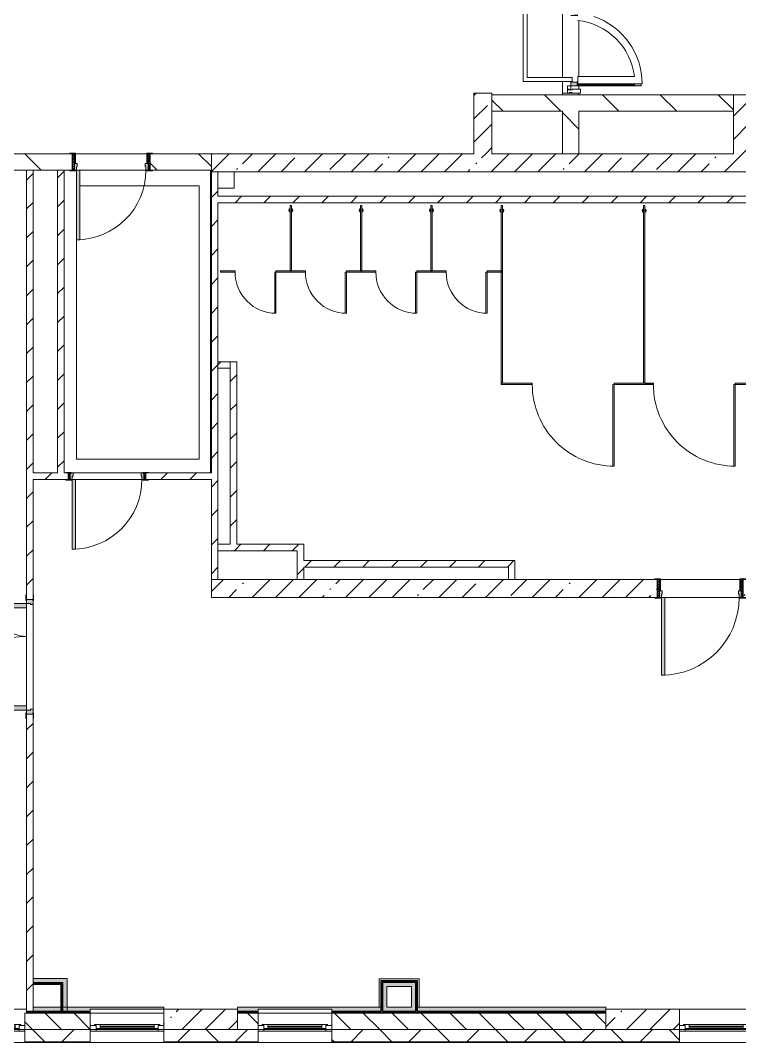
# Model space of a CAD drawing. Header units: millimetres. Extents: x 35146 to 234858, y -8553 to 29000.
# Drawn here: x 197551 to 206339, y -258 to 12229 of the extents above; entities that cross this region are included whole.
import ezdxf

# ---------------------------------------------------------------- set-up
doc = ezdxf.new("R2010")
doc.units = ezdxf.units.MM
for name, color, linetype, lineweight in [('A-DETL-2', 7, 'Continuous', 5), ('A-DOOR', 7, 'Continuous', 5), ('A-GENM-2', 7, 'Continuous', 5), ('A-GLAZ-2', 7, 'Continuous', 5), ('A-GLAZ-CWMG-2', 7, 'Continuous', 5), ('A-WALL', 7, 'Continuous', 9), ('A-WALL-4', 7, 'Continuous', 5), ('I-WALL-3', 7, 'Continuous', 5), ('S-COLS-1', 7, 'Continuous', 5)]:
    doc.layers.add(name, color=color, linetype=linetype, lineweight=lineweight)
for name, color, linetype, lineweight, true_color in [('A-DETL-GENF-4', 7, 'Continuous', 5, 0xe2e2e2), ('A-DETL-GENF-5', 7, 'Continuous', 5, 0xaaaaaa), ('A-DOOR-1', 7, 'Continuous', 5, 0xaaaaaa), ('A-DOOR-2', 7, 'Continuous', 5, 0xe2e2e2), ('A-DOOR-FRAM-1', 7, 'Continuous', 5, 0xe2e2e2), ('A-DOOR-FRAM-2', 7, 'Continuous', 5, 0xaaaaaa), ('A-FLOR-1', 7, 'Continuous', 5, 0xaaaaaa), ('A-GENM-3', 7, 'Continuous', 5, 0xe2ddcd), ('I-WALL-1', 7, 'Continuous', 5, 0xe7e7e7), ('I-WALL-2', 7, 'Continuous', 9, 0xe7e7e7)]:
    doc.layers.add(name, color=color, linetype=linetype, lineweight=lineweight, true_color=true_color)
pattern_1 = [(45, (105674.2, 0), (-176.7767, 176.7767), [])]
pattern_2 = [(45, (105674.2, 0), (-285.1231, 285.1231), []), (45, (105959.3, 0), (-285.1231, 285.1231), [504.031, -100.806, 16.764, -84.042])]
pattern_3 = [(135, (105674.2, 0), (-353.5534, -353.5534), [])]
pattern_4 = [(45, (105674.2, 0), (-530.33, 530.33), []), (135, (105674.2, 0), (-530.33, -530.33), [])]

# ---------------------------------------------------------------- blocks, each defined once
blk = doc.blocks.new('120_Окно_СКБ_1Ст - 120_Окно_СКБ_1Ст 900х2500_h_ с форточкой-V100-2_5_2_птичка')
at = {"layer": 'A-GLAZ-2'}
for p, q in [((-450, -127), (-450, -57)), ((-450, -57), (-380, -57)), ((450, -57), (-450, -57)), ((-380, -57), (-380, -127)), ((380, -87), (-380, -87)), ((-380, -87), (-380, -127)), ((-330, -137), (-330, -87)), ((-330, -107), (330, -107)), ((330, -117), (-330, -117)), ((330, -137), (330, -87)), ((380, -127), (380, -57)), ((380, -57), (450, -57)), ((380, -127), (380, -87)), ((450, -57), (450, -127)), ((-380, -127), (-450, -127)), ((-450, -127), (-400, -127)), ((-380, -127), (-400, -127)), ((-400, -127), (-400, -137)), ((-400, -137), (400, -137)), ((400, -137), (-400, -137)), ((450, -127), (380, -127)), ((400, -127), (380, -127)), ((400, -127), (450, -127)), ((400, -137), (400, -127))]:
    blk.add_line(p, q, dxfattribs=at)
blk = doc.blocks.new('120_Окно_СКБ_1Ст - 120_Окно_СКБ_1Ст 900х2500_h_ с форточкой-22876038-2_5_2_птичка')
at = {"layer": 'A-GLAZ-2'}
for p, q in [((-450, -127), (-450, -57)), ((-450, -57), (-380, -57)), ((450, -57), (-450, -57)), ((-380, -57), (-380, -127)), ((380, -87), (-380, -87)), ((-380, -87), (-380, -127)), ((-330, -137), (-330, -87)), ((-330, -107), (330, -107)), ((330, -117), (-330, -117)), ((330, -137), (330, -87)), ((380, -127), (380, -57)), ((380, -57), (450, -57)), ((380, -127), (380, -87)), ((450, -57), (450, -127)), ((-380, -127), (-450, -127)), ((-450, -127), (-400, -127)), ((-380, -127), (-400, -127)), ((-400, -127), (-400, -137)), ((-400, -137), (400, -137)), ((400, -137), (-400, -137)), ((450, -127), (380, -127)), ((400, -127), (380, -127)), ((400, -127), (450, -127)), ((400, -137), (400, -127))]:
    blk.add_line(p, q, dxfattribs=at)
blk = doc.blocks.new('BSC_Колонна _Прямоугольная - 250х900-23282983-2_5_2_птичка')
at = {"layer": 'S-COLS-1'}
h = blk.add_hatch(dxfattribs=at)
h.set_pattern_fill('FP_136', color=256, style=0, pattern_type=2)
h.set_pattern_definition([(45, (-99480, -25), (-285.1231, 285.1231), []), (45, (-99194.88, -25), (-285.1231, 285.1231), [504.031, -100.806, 16.764, -84.042])])
h.paths.add_polyline_path([(450, -125), (450, 125), (-450, 125), (-450, -125)])
for p, q in [((450, 125), (-450, 125)), ((-450, 125), (-450, -125)), ((450, -125), (450, 125)), ((-450, -125), (450, -125))]:
    blk.add_line(p, q, dxfattribs=at)
blk = doc.blocks.new('110_Дверь_СКБ_1Ст_Внутренняя1 - Д-7а_л__950x2100h_Туалет-V101-2_5_2_птичка')
at = {"layer": 'A-DOOR-1'}
h = blk.add_hatch(dxfattribs=at)
h.set_pattern_fill('FP_137', color=256, style=0, pattern_type=2)
h.set_pattern_definition([(135, (1776.41, 174.685), (-14.14214, -14.14214), []), (225, (1776.41, 174.685), (14.14214, -14.14214), [])])
h.paths.add_polyline_path([(537.5, 110), (512.5, 110), (512.5, -110), (537.5, -110)])
at = {"layer": 'A-DOOR-2'}
h = blk.add_hatch(color=256, dxfattribs=at)
h.paths.add_polyline_path([(487.5, 110), (487.5, 70), (477.5, 70), (477.5, 30), (512.5, 30), (512.5, 110)])
h.paths.add_polyline_path([(-462.5, 110), (-487.5, 110), (-487.5, 30), (-452.5, 30), (-452.5, 70), (-462.5, 70)])
at = {"layer": 'A-DOOR-FRAM-1'}
for points in [[(447.5, 1060), (447.5, 110), (487.5, 110), (487.5, 1060)], [(-542.5, 118), (-542.5, 110), (-472.5, 110), (-472.5, 118)], [(-472.5, 30), (-487.5, 30), (-487.5, -110), (-472.5, -110)], [(567.5, 118), (497.5, 118), (497.5, 110), (567.5, 110)], [(512.5, 30), (497.5, 30), (497.5, -110), (512.5, -110)], [(-542.5, -110), (-542.5, -118), (-472.5, -118), (-472.5, -110)], [(567.5, -110), (497.5, -110), (497.5, -118), (567.5, -118)]]:
    blk.add_hatch(color=256, dxfattribs=at).paths.add_polyline_path(points)
at = {"layer": 'A-DOOR-FRAM-2'}
h = blk.add_hatch(dxfattribs=at)
h.set_pattern_fill('FP_138', color=256, style=0, pattern_type=2)
h.set_pattern_definition([(45, (-346.384, 174.685), (-14.1421, 14.1421), []), (135, (-346.384, 174.685), (-14.1421, -14.1421), [])])
h.paths.add_polyline_path([(-487.5, 110), (-512.5, 110), (-512.5, -110), (-487.5, -110)])
at = {"layer": 'A-DOOR-1'}
for p, q in [((487.5, 1060), (447.5, 1060)), ((447.5, 1060), (447.5, 110)), ((487.5, 110), (487.5, 1060)), ((447.5, 110), (487.5, 110))]:
    blk.add_line(p, q, dxfattribs=at)
blk.add_arc((487.5, 110), 950, 90, 180, dxfattribs=at)
at = {"layer": 'A-DOOR-FRAM-2'}
for p, q in [((-472.5, 118), (-542.5, 118)), ((-542.5, 118), (-542.5, 110)), ((-542.5, 110), (-472.5, 110)), ((-487.5, 110), (-512.5, 110)), ((-512.5, 110), (-512.5, -110)), ((-462.5, 110), (-487.5, 110)), ((-487.5, 110), (-487.5, 30)), ((-487.5, -110), (-487.5, 110)), ((-472.5, 110), (-487.5, 110)), ((-487.5, 110), (-487.5, 109)), ((-487.5, 109), (-472.5, 109)), ((-487.5, 30), (-452.5, 30)), ((-472.5, 30), (-487.5, 30)), ((-487.5, 30), (-487.5, -110)), ((-472.5, 110), (-472.5, 118)), ((-472.5, 109), (-472.5, 110)), ((-472.5, -110), (-472.5, 30)), ((-462.5, 70), (-462.5, 110)), ((-452.5, 70), (-462.5, 70)), ((-452.5, 30), (-452.5, 70)), ((487.5, 70), (477.5, 70)), ((477.5, 70), (477.5, 30)), ((477.5, 30), (512.5, 30)), ((487.5, 110), (487.5, 70)), ((512.5, 110), (487.5, 110)), ((567.5, 118), (497.5, 118)), ((497.5, 118), (497.5, 110)), ((512.5, 110), (497.5, 110)), ((497.5, 110), (497.5, 109)), ((497.5, 110), (567.5, 110)), ((497.5, 109), (512.5, 109)), ((512.5, 30), (497.5, 30)), ((497.5, 30), (497.5, -110)), ((512.5, 30), (512.5, 110)), ((537.5, 110), (512.5, 110)), ((512.5, 110), (512.5, -110)), ((512.5, 109), (512.5, 110)), ((512.5, -110), (512.5, 30)), ((537.5, -110), (537.5, 110)), ((567.5, 110), (567.5, 118)), ((-472.5, -110), (-542.5, -110)), ((-542.5, -110), (-542.5, -118)), ((-542.5, -118), (-472.5, -118)), ((-512.5, -110), (-487.5, -110)), ((-487.5, -110), (-472.5, -110)), ((-472.5, -118), (-472.5, -110)), ((497.5, -110), (512.5, -110)), ((567.5, -110), (497.5, -110)), ((497.5, -110), (497.5, -118)), ((497.5, -118), (567.5, -118)), ((512.5, -110), (537.5, -110)), ((567.5, -118), (567.5, -110))]:
    blk.add_line(p, q, dxfattribs=at)
blk = doc.blocks.new('110_Дверь_СКБ_2Ст - Д-5_п_ Из игровой в коридор-32215844-2_5_2_птичка')
at = {"layer": 'A-DOOR-2'}
for points in [[(-638, 40), (-588, 40), (-588, 940), (-638, 940)], [(612, 440), (612, 40), (662, 40), (662, 440)]]:
    blk.add_hatch(color=256, dxfattribs=at).paths.add_polyline_path(points)
h = blk.add_hatch(color=256, dxfattribs=at)
h.paths.add_polyline_path([(-688, 40), (-688, -40), (-628, -40), (-628, -10), (-638, -10), (-638, 40)])
h.paths.add_polyline_path([(652, -40), (712, -40), (712, 40), (662, 40), (662, -10), (652, -10)])
at = {"layer": 'A-DOOR-FRAM-1'}
for points in [[(-742, 40), (-672, 40), (-672, 48), (-742, 48)], [(698, 40), (768, 40), (768, 48), (698, 48)], [(-742, -48), (-672, -48), (-672, -40), (-742, -40)], [(698, -48), (768, -48), (768, -40), (698, -40)]]:
    blk.add_hatch(color=256, dxfattribs=at).paths.add_polyline_path(points)
at = {"layer": 'A-DOOR-1'}
for p, q in [((-638, 940), (-638, 40)), ((-588, 940), (-638, 940)), ((-588, 40), (-588, 940)), ((662, 440), (612, 440)), ((612, 440), (612, 40)), ((662, 40), (662, 440)), ((-638, 40), (-588, 40)), ((612, 40), (662, 40))]:
    blk.add_line(p, q, dxfattribs=at)
for centre, radius, start, end in [((-638, 40), 900, 0, 90), ((662, 40), 400, 90, 180)]:
    blk.add_arc(centre, radius, start, end, dxfattribs=at)
at = {"layer": 'A-DOOR-FRAM-2'}
for p, q in [((-672, 48), (-742, 48)), ((-742, 48), (-742, 40)), ((-742, 40), (-672, 40)), ((-638, 40), (-688, 40)), ((-688, 40), (-688, -40)), ((-672, 40), (-672, 48)), ((-638, -10), (-638, 40)), ((662, 40), (662, -10)), ((712, 40), (662, 40)), ((768, 48), (698, 48)), ((698, 48), (698, 40)), ((698, 40), (768, 40)), ((712, -40), (712, 40)), ((768, 40), (768, 48)), ((-672, -40), (-742, -40)), ((-742, -40), (-742, -48)), ((-742, -48), (-672, -48)), ((-688, -40), (-628, -40)), ((-672, -39), (-688, -39)), ((-688, -39), (-688, -40)), ((-688, -40), (-672, -40)), ((-672, -40), (-672, -39)), ((-672, -48), (-672, -40)), ((-628, -10), (-638, -10)), ((-628, -40), (-628, -10)), ((662, -10), (652, -10)), ((652, -10), (652, -40)), ((652, -40), (712, -40)), ((712, -39), (698, -39)), ((698, -39), (698, -40)), ((698, -40), (712, -40)), ((768, -40), (698, -40)), ((698, -40), (698, -48)), ((698, -48), (768, -48)), ((712, -40), (712, -39)), ((768, -48), (768, -40))]:
    blk.add_line(p, q, dxfattribs=at)
blk = doc.blocks.new('BSC_Колонна _Прямоугольная - 250х900-V102-2_5_2_птичка')
at = {"layer": 'S-COLS-1'}
h = blk.add_hatch(dxfattribs=at)
h.set_pattern_fill('FP_139', color=256, style=0, pattern_type=2)
h.set_pattern_definition([(45, (-94080, -25), (-285.1231, 285.1231), []), (45, (-93794.88, -25), (-285.1231, 285.1231), [504.031, -100.806, 16.764, -84.042])])
h.paths.add_polyline_path([(450, -125), (450, 125), (-450, 125), (-450, -125), (311, -125)])
for p, q in [((450, 125), (-450, 125)), ((-450, 125), (-450, -125)), ((450, -125), (450, 125)), ((-450, -125), (450, -125))]:
    blk.add_line(p, q, dxfattribs=at)
blk = doc.blocks.new('110_Дверь_СКБ_1Ст_Внутренняя1 - Д-8 950x2100h_охрана-V104-2_5_2_птичка')
at = {"layer": 'A-DOOR-1'}
h = blk.add_hatch(dxfattribs=at)
h.set_pattern_fill('FP_101', color=256, style=0, pattern_type=2)
h.set_pattern_definition([(135, (1826.41, 164.685), (-14.14214, -14.14214), []), (225, (1826.41, 164.685), (14.14214, -14.14214), [])])
h.paths.add_polyline_path([(487, 100), (462, 100), (462, -100), (487, -100)])
at = {"layer": 'A-DOOR-2'}
h = blk.add_hatch(color=256, dxfattribs=at)
h.paths.add_polyline_path([(437, 100), (437, 60), (427, 60), (427, 20), (462, 20), (461, 100)])
h.paths.add_polyline_path([(-438, 100), (-438, 20), (-403, 20), (-403, 60), (-413, 60), (-413, 100)])
at = {"layer": 'A-DOOR-FRAM-1'}
for points in [[(397, 950), (397, 100), (437, 100), (437, 950)], [(-423, 108), (-493, 108), (-493, 100), (-423, 100)], [(-423, 20), (-438, 20), (-438, -100), (-423, -100)], [(461, 108), (447, 108), (447, 100), (517, 100), (517, 108)], [(461, 20), (447, 20), (447, -100), (462, -100), (462, 20)], [(-423, -100), (-493, -100), (-493, -108), (-423, -108)], [(517, -100), (447, -100), (447, -108), (517, -108)]]:
    blk.add_hatch(color=256, dxfattribs=at).paths.add_polyline_path(points)
at = {"layer": 'A-DOOR-FRAM-2'}
h = blk.add_hatch(dxfattribs=at)
h.set_pattern_fill('FP_102', color=256, style=0, pattern_type=2)
h.set_pattern_definition([(45, (-296.384, 164.685), (-14.1421, 14.1421), []), (135, (-296.384, 164.685), (-14.1421, -14.1421), [])])
h.paths.add_polyline_path([(-438, 100), (-463, 100), (-463, -100), (-438, -100)])
at = {"layer": 'A-DOOR-1'}
for p, q in [((437, 950), (397, 950)), ((397, 950), (397, 100)), ((437, 100), (437, 950)), ((397, 100), (437, 100))]:
    blk.add_line(p, q, dxfattribs=at)
blk.add_arc((437, 100), 850, 90, 180, dxfattribs=at)
at = {"layer": 'A-DOOR-FRAM-2'}
for p, q in [((-423, 108), (-493, 108)), ((-493, 108), (-493, 100)), ((-493, 100), (-423, 100)), ((-438, 100), (-463, 100)), ((-463, 100), (-463, -100)), ((-413, 100), (-438, 100)), ((-438, 100), (-438, 20)), ((-438, -100), (-438, 100)), ((-423, 100), (-438, 100)), ((-438, 100), (-438, 99)), ((-438, 99), (-423, 99)), ((-438, 20), (-403, 20)), ((-423, 20), (-438, 20)), ((-438, 20), (-438, -100)), ((-423, 100), (-423, 108)), ((-423, 99), (-423, 100)), ((-423, -100), (-423, 20)), ((-413, 60), (-413, 100)), ((-403, 60), (-413, 60)), ((-403, 20), (-403, 60)), ((437, 60), (427, 60)), ((427, 60), (427, 20)), ((427, 20), (462, 20)), ((437, 100), (437, 60)), ((462, 100), (437, 100)), ((517, 108), (447, 108)), ((447, 108), (447, 100)), ((462, 100), (447, 100)), ((447, 100), (447, 99)), ((447, 100), (517, 100)), ((447, 99), (462, 99)), ((462, 20), (447, 20)), ((447, 20), (447, -100)), ((462, 20), (462, 100)), ((487, 100), (462, 100)), ((462, 100), (462, -100)), ((462, 99), (462, 100)), ((462, -100), (462, 20)), ((487, -100), (487, 100)), ((517, 100), (517, 108)), ((-423, -100), (-493, -100)), ((-493, -100), (-493, -108)), ((-493, -108), (-423, -108)), ((-463, -100), (-438, -100)), ((-438, -100), (-423, -100)), ((-423, -108), (-423, -100)), ((447, -100), (462, -100)), ((517, -100), (447, -100)), ((447, -100), (447, -108)), ((447, -108), (517, -108)), ((462, -100), (487, -100)), ((517, -108), (517, -100))]:
    blk.add_line(p, q, dxfattribs=at)
blk = doc.blocks.new('110_Дверь_СКБ_1Ст_Внутренняя1 - Д-8 950x2100h_охрана-V105-2_5_2_птичка')
at = {"layer": 'A-DOOR-1'}
h = blk.add_hatch(dxfattribs=at)
h.set_pattern_fill('FP_141', color=256, style=0, pattern_type=2)
h.set_pattern_definition([(135, (1826.41, 104.685), (-14.14214, -14.14214), []), (225, (1826.41, 104.685), (14.14214, -14.14214), [])])
h.paths.add_polyline_path([(487, 40), (462, 40), (462, -40), (487, -40)])
at = {"layer": 'A-DOOR-2'}
h = blk.add_hatch(color=256, dxfattribs=at)
h.paths.add_polyline_path([(437, 40), (437, 0), (427, 0), (427, -40), (462, -40), (462, 40)])
h.paths.add_polyline_path([(-413, 40), (-438, 40), (-438, -40), (-403, -40), (-403, 0), (-413, 0)])
at = {"layer": 'A-DOOR-FRAM-1'}
for points in [[(437, 890), (397, 890), (397, 40), (437, 40), (437, 67)], [(-493, 48), (-493, 40), (-423, 40), (-423, 48)], [(517, 48), (447, 48), (447, 40), (517, 40)], [(-423, -40), (-493, -40), (-493, -48), (-423, -48)], [(447, -40), (447, -48), (517, -48), (517, -40)]]:
    blk.add_hatch(color=256, dxfattribs=at).paths.add_polyline_path(points)
at = {"layer": 'A-DOOR-FRAM-2'}
h = blk.add_hatch(dxfattribs=at)
h.set_pattern_fill('FP_142', color=256, style=0, pattern_type=2)
h.set_pattern_definition([(45, (-296.384, 104.685), (-14.1421, 14.1421), []), (135, (-296.384, 104.685), (-14.1421, -14.1421), [])])
h.paths.add_polyline_path([(-438, 40), (-463, 40), (-463, -40), (-438, -40)])
at = {"layer": 'A-DOOR-1'}
for p, q in [((437, 890), (397, 890)), ((397, 890), (397, 40)), ((437, 40), (437, 890)), ((397, 40), (437, 40))]:
    blk.add_line(p, q, dxfattribs=at)
blk.add_arc((437, 40), 850, 90, 180, dxfattribs=at)
at = {"layer": 'A-DOOR-FRAM-2'}
for p, q in [((-423, 48), (-493, 48)), ((-493, 48), (-493, 40)), ((-493, 40), (-423, 40)), ((-438, 40), (-463, 40)), ((-463, 40), (-463, -40)), ((-413, 40), (-438, 40)), ((-438, 40), (-438, -40)), ((-438, -40), (-438, 40)), ((-423, 40), (-438, 40)), ((-438, 40), (-438, 39)), ((-438, 39), (-423, 39)), ((-423, 40), (-423, 48)), ((-423, 39), (-423, 40)), ((-413, 0), (-413, 40)), ((-403, 0), (-413, 0)), ((-403, -40), (-403, 0)), ((437, 0), (427, 0)), ((427, 0), (427, -40)), ((437, 40), (437, 0)), ((462, 40), (437, 40)), ((517, 48), (447, 48)), ((447, 48), (447, 40)), ((462, 40), (447, 40)), ((447, 40), (447, 39)), ((447, 40), (517, 40)), ((447, 39), (462, 39)), ((462, -40), (462, 40)), ((487, 40), (462, 40)), ((462, 40), (462, -40)), ((462, 39), (462, 40)), ((487, -40), (487, 40)), ((517, 40), (517, 48)), ((-423, -40), (-493, -40)), ((-493, -40), (-493, -48)), ((-493, -48), (-423, -48)), ((-463, -40), (-438, -40)), ((-423, -39), (-438, -39)), ((-438, -39), (-438, -40)), ((-438, -40), (-403, -40)), ((-438, -40), (-423, -40)), ((-423, -40), (-423, -39)), ((-423, -48), (-423, -40)), ((427, -40), (462, -40)), ((462, -39), (447, -39)), ((447, -39), (447, -40)), ((447, -40), (462, -40)), ((517, -40), (447, -40)), ((447, -40), (447, -48)), ((447, -48), (517, -48)), ((462, -40), (462, -39)), ((462, -40), (487, -40)), ((517, -48), (517, -40))]:
    blk.add_line(p, q, dxfattribs=at)
blk = doc.blocks.new('131_Сантехническая перегородка 7 - СП-1-V184-2_5_2_птичка')
at = {"layer": 'A-GENM-3'}
blk.add_hatch(color=256, dxfattribs=at).paths.add_polyline_path([(2166, 8), (-4, 8), (-4, -8), (2166, -8)])
at = {"layer": 'A-GENM-2'}
for p, q in [((2166, 8), (-4, 8)), ((-4, 8), (-4, -8)), ((2166, -8), (2166, 8)), ((-4, -8), (2166, -8))]:
    blk.add_line(p, q, dxfattribs=at)
at = {"layer": 'A-GENM-2', "flags": 128}
for points in [[(71, 8), (71, 9), (71, 9), (70, 9), (70, 10), (70, 10), (69, 11), (69, 11), (68, 12), (68, 12), (67, 12), (67, 13), (66, 13), (66, 13), (65, 14), (65, 14), (64, 14), (64, 14), (63, 14), (62, 15), (62, 15), (61, 15), (61, 15), (60, 15), (59, 15), (59, 15), (58, 15), (58, 15), (57, 15), (56, 15), (56, 15), (55, 15), (55, 15), (54, 14), (54, 14), (53, 14), (52, 14), (52, 13), (51, 13), (51, 13), (50, 13), (50, 12), (49, 12), (49, 11), (48, 11), (48, 11), (48, 10), (47, 10), (47, 9), (46, 9), (46, 8), (46, 8)], [(46, -8), (46, -9), (47, -9), (47, -9), (47, -10), (48, -10), (48, -11), (49, -11), (49, -12), (50, -12), (50, -12), (51, -13), (51, -13), (52, -13), (52, -14), (53, -14), (53, -14), (54, -14), (54, -14), (55, -15), (56, -15), (56, -15), (57, -15), (57, -15), (58, -15), (59, -15), (59, -15), (60, -15), (60, -15), (61, -15), (62, -15), (62, -15), (63, -15), (63, -14), (64, -14), (64, -14), (65, -14), (66, -13), (66, -13), (67, -13), (67, -13), (68, -12), (68, -12), (69, -11), (69, -11), (69, -11), (70, -10), (70, -10), (71, -9), (71, -9), (71, -8), (71, -8)]]:
    blk.add_lwpolyline(points, dxfattribs=at)
at = {"layer": 'A-GENM-2'}
for radius, start, end in [(24.6, 19.9113, 160.0887), (17.6, 45, 135), (17.6, 45, 135), (15.1, 45, 135), (24.6, 199.9113, 340.0887), (17.6, 225, 315), (17.6, 225, 315), (15.1, 225, 315)]:
    blk.add_arc((59, 0), radius, start, end, dxfattribs=at)
blk = doc.blocks.new('131_Сантехническая перегородка 6 - СП-1-V185-2_5_2_птичка')
at = {"layer": 'A-GENM-3'}
blk.add_hatch(color=256, dxfattribs=at).paths.add_polyline_path([(800, 8), (0, 8), (0, -8), (800, -8)])
at = {"layer": 'A-GENM-2'}
for p, q in [((800, 8), (0, 8)), ((0, 8), (0, -8)), ((800, -8), (800, 8)), ((0, -8), (800, -8))]:
    blk.add_line(p, q, dxfattribs=at)
at = {"layer": 'A-GENM-2', "flags": 128}
for points in [[(71, 8), (71, 9), (71, 9), (70, 9), (70, 10), (70, 10), (69, 11), (69, 11), (68, 12), (68, 12), (67, 12), (67, 13), (66, 13), (66, 13), (65, 14), (65, 14), (64, 14), (64, 14), (63, 14), (62, 15), (62, 15), (61, 15), (61, 15), (60, 15), (59, 15), (59, 15), (58, 15), (58, 15), (57, 15), (56, 15), (56, 15), (55, 15), (55, 15), (54, 14), (54, 14), (53, 14), (52, 14), (52, 13), (51, 13), (51, 13), (50, 13), (50, 12), (49, 12), (49, 11), (48, 11), (48, 11), (48, 10), (47, 10), (47, 9), (46, 9), (46, 8), (46, 8)], [(46, -8), (46, -9), (47, -9), (47, -9), (47, -10), (48, -10), (48, -11), (49, -11), (49, -12), (50, -12), (50, -12), (51, -13), (51, -13), (52, -13), (52, -14), (53, -14), (53, -14), (54, -14), (54, -14), (55, -15), (56, -15), (56, -15), (57, -15), (57, -15), (58, -15), (59, -15), (59, -15), (60, -15), (60, -15), (61, -15), (62, -15), (62, -15), (63, -15), (63, -14), (64, -14), (64, -14), (65, -14), (66, -13), (66, -13), (67, -13), (67, -13), (68, -12), (68, -12), (69, -11), (69, -11), (69, -11), (70, -10), (70, -10), (71, -9), (71, -9), (71, -8), (71, -8)]]:
    blk.add_lwpolyline(points, dxfattribs=at)
at = {"layer": 'A-GENM-2'}
for radius, start, end in [(24.6, 19.9113, 160.0887), (17.6, 45, 135), (17.6, 45, 135), (15.1, 45, 135), (24.6, 199.9113, 340.0887), (17.6, 225, 315), (17.6, 225, 315), (15.1, 225, 315)]:
    blk.add_arc((59, 0), radius, start, end, dxfattribs=at)
blk = doc.blocks.new('131_Сантехническая перегородка_Дверь МГН - СД-1-V186-2_5_2_птичка')
at = {"layer": 'A-GENM-3'}
for points in [[(-370, 8), (-370, -8), (10, -8), (10, 8)], [(1010, 8), (1010, -8), (1390, -8), (1390, 8)]]:
    blk.add_hatch(color=256, dxfattribs=at).paths.add_polyline_path(points)
at = {"layer": 'A-DOOR'}
for p, q in [((10, 1008), (26, 1008)), ((10, 8), (10, 1008)), ((26, 8), (26, 1008)), ((10, 8), (26, 8))]:
    blk.add_line(p, q, dxfattribs=at)
blk.add_arc((10, 8), 1000, 360, 90, dxfattribs=at)
at = {"layer": 'A-GENM-2'}
for p, q in [((10, 8), (-370, 8)), ((-370, 8), (-370, -8)), ((10, -8), (10, 8)), ((1390, 8), (1010, 8)), ((1010, 8), (1010, -8)), ((1390, -8), (1390, 8)), ((-370, -8), (10, -8)), ((1010, -8), (1390, -8))]:
    blk.add_line(p, q, dxfattribs=at)
blk = doc.blocks.new('131_Сантехническая перегородка_Дверь 5 - СД-1-V187-2_5_2_птичка')
at = {"layer": 'A-GENM-3'}
for points in [[(70, 8), (70, -8), (250, -8), (250, 8)], [(750, 8), (750, -8), (930, -8), (930, 8)]]:
    blk.add_hatch(color=256, dxfattribs=at).paths.add_polyline_path(points)
at = {"layer": 'A-DOOR'}
for p, q in [((266, 508), (250, 508)), ((250, 8), (250, 508)), ((266, 8), (266, 508)), ((266, 8), (250, 8))]:
    blk.add_line(p, q, dxfattribs=at)
blk.add_arc((250, 8), 500, 360, 90, dxfattribs=at)
at = {"layer": 'A-GENM-2'}
for p, q in [((250, 8), (70, 8)), ((70, 8), (70, -8)), ((250, -8), (250, 8)), ((930, 8), (750, 8)), ((750, 8), (750, -8)), ((930, -8), (930, 8)), ((70, -8), (250, -8)), ((750, -8), (930, -8))]:
    blk.add_line(p, q, dxfattribs=at)
blk = doc.blocks.new('131_Сантехническая перегородка_Дверь МГН 2 - СД-1-V188-2_5_2_птичка')
at = {"layer": 'A-GENM-3'}
for points in [[(10, 8), (-430, 8), (-430, -8), (10, -8)], [(1010, 8), (1010, -8), (1110, -8), (1110, 8)]]:
    blk.add_hatch(color=256, dxfattribs=at).paths.add_polyline_path(points)
at = {"layer": 'A-DOOR'}
for p, q in [((10, 1008), (26, 1008)), ((10, 8), (10, 1008)), ((26, 8), (26, 1008)), ((10, 8), (26, 8))]:
    blk.add_line(p, q, dxfattribs=at)
blk.add_arc((10, 8), 1000, 360, 90, dxfattribs=at)
at = {"layer": 'A-GENM-2'}
for p, q in [((10, 8), (-430, 8)), ((-430, 8), (-430, -8)), ((10, -8), (10, 8)), ((1110, 8), (1010, 8)), ((1010, 8), (1010, -8)), ((1110, -8), (1110, 8)), ((-430, -8), (10, -8)), ((1010, -8), (1110, -8))]:
    blk.add_line(p, q, dxfattribs=at)
blk = doc.blocks.new('Дверь_Витражная_остекление_ - ВВ-7 остекление-32349468-2_5_2_птичка')
at = {"layer": 'A-DETL-GENF-4'}
for points in [[(-860, -107), (-860, -880), (-837, -880), (-837, -107), (-815, -107), (-815, -20), (-860, -20)], [(865, -104), (878, -104), (878, -880), (910, -880), (910, -140), (900, -140), (900, -40), (910, -40), (910, -20), (865, -20)]]:
    blk.add_hatch(color=256, dxfattribs=at).paths.add_polyline_path(points)
at = {"layer": 'A-DETL-GENF-5'}
for p, q in [((-815, -20), (-860, -20)), ((-860, -880), (-860, -20)), ((-815, -20), (-860, -20)), ((-860, -20), (-860, -880)), ((-860, -100), (-815, -100)), ((-850, -800), (-850, -100)), ((-815, -107), (-815, -20)), ((-815, -107), (-815, -20)), ((-806, -107), (-806, -100)), ((865, -104), (865, -20)), ((865, -20), (865, -104)), ((900, -100), (865, -100)), ((900, -800), (900, -140)), ((910, -880), (910, -140)), ((910, -880), (910, -140)), ((-860, -800), (-837, -800)), ((910, -800), (878, -800)), ((-860, -880), (-837, -880)), ((-860, -880), (-837, -880)), ((910, -880), (878, -880)), ((878, -880), (910, -880))]:
    blk.add_line(p, q, dxfattribs=at)
at = {"layer": 'A-DOOR-1'}
for p, q in [((-910, 20), (-860, 20)), ((-910, -20), (-910, 20)), ((-860, 20), (-860, -20)), ((860, 20), (910, 20)), ((860, -20), (860, 20)), ((910, 20), (910, -20)), ((-860, -20), (-910, -20)), ((-860, -880), (-860, -20)), ((910, -20), (860, -20)), ((860, -104), (860, -39))]:
    blk.add_line(p, q, dxfattribs=at)
for centre, start, end in [((-860, -20), 354.2215, 0), ((860, -20), 180, 185.7785), ((-860, -20), 270, 271.5473)]:
    blk.add_arc(centre, 860, start, end, dxfattribs=at)
blk = doc.blocks.new('Прямоугольный импост - Импост структурный с накладкой - 160мм Темный-32310142-2_5_2_птичка')
at = {"layer": 'A-GLAZ-CWMG-2'}
for p, q in [((-50, 0), (-50, 17)), ((-50, 17), (0, 17)), ((-40, 0), (-50, 0)), ((-40, -40), (-40, 0)), ((0, 0), (-10, 0)), ((-10, 0), (-10, -40)), ((0, 17), (0, 0)), ((-50, -140), (-50, -40)), ((-50, -40), (-40, -40)), ((-10, -40), (0, -40)), ((0, -40), (0, -140)), ((0, -140), (-50, -140))]:
    blk.add_line(p, q, dxfattribs=at)

msp = doc.modelspace()

# ---------------------------------------------------------------- hatches: boundary and pattern name
at = {"layer": 'A-WALL-4'}
h = msp.add_hatch(dxfattribs=at)
h.set_pattern_fill('FP_98', color=256, style=0, pattern_type=2)
h.set_pattern_definition([(135, (105674.2, 0), (-176.7767, -176.7767), [])])
h.paths.add_polyline_path([(227704.2, -100), (228504.2, -100), (228504.2, 100), (227704.2, 100)])
h.paths.add_polyline_path([(215833.4, -100), (215904.2, -100), (215904.2, 100), (214604.2, 100), (214604.2, -100), (215369.6, -100)])
h.paths.add_polyline_path([(224644.8, -100), (225004.2, -100), (225004.2, 100), (224504.2, 100), (224504.2, -100)])
h.paths.add_polyline_path([(219354.2, -100), (219354.2, 100), (219104.2, 100), (219104.2, -100)])
h.paths.add_polyline_path([(220254.2, -100), (221304.2, -100), (221304.2, 100), (220254.2, 100)])
h.paths.add_polyline_path([(200454.2, -100), (200454.2, 100), (200204.2, 100), (200204.2, -100)])
h.paths.add_polyline_path([(201456.8, -100), (204704.2, -100), (204703.1, 100), (201354.2, 100), (201354.2, -100)])
h.paths.add_polyline_path([(208304.2, -100), (208554.2, -100), (208554.2, 100), (208304.2, 100)])
h.paths.add_polyline_path([(210268.3, -100), (210504.2, -100), (210504.2, 100), (209454.2, 100), (209454.2, -100)])
h.paths.add_polyline_path([(206504.2, -100), (207404.2, -100), (207404.2, 100), (206504.2, 100)])
h.paths.add_polyline_path([(198210.5, -100), (198404.2, -100), (198404.2, 100), (197604.2, 100), (197604.2, -100), (197770, -100)])
h = msp.add_hatch(dxfattribs=at)
h.set_pattern_fill('FP_88', color=256, style=0, pattern_type=2)
h.set_pattern_definition([(45, (105674.2, 0), (-353.5534, 353.5534), []), (135, (105674.2, 0), (-353.5534, -353.5534), [])])
h.paths.add_polyline_path([(227891.1, -250), (228504.2, -250), (228504.2, -100), (227704.2, -100), (227704.2, -250)])
h.paths.add_polyline_path([(226036.1, -250), (226804.2, -250), (226804.2, -100), (225904.2, -100), (225904.2, -250)])
h.paths.add_polyline_path([(230673.7, -250), (230754.2, -250), (230754.2, -100), (229404.2, -100), (229404.2, -250), (229746.2, -250)])
h.paths.add_polyline_path([(218204.2, -250), (219354.2, -250), (219354.2, -100), (218204.2, -100)])
h.paths.add_polyline_path([(213050.8, -250), (213704.2, -250), (213704.2, -100), (212804.2, -100), (212804.2, -250)])
h.paths.add_polyline_path([(214604.2, -250), (215904.2, -250), (215904.2, -100), (214604.2, -100)])
h.paths.add_polyline_path([(220254.2, -250), (221304.2, -250), (221304.2, -100), (220254.2, -100)])
h.paths.add_polyline_path([(225004.2, -250), (225004.2, -100), (223604.2, -100), (223604.2, -250), (224644.8, -250)])
h.paths.add_polyline_path([(207485.7, -250), (208554.2, -250), (208554.2, -100), (206504.2, -100), (206504.2, -250), (207404.2, -250)])
h.paths.add_polyline_path([(209454.2, -250), (210504.2, -250), (210504.2, -100), (209454.2, -100)])
h.paths.add_polyline_path([(204704.2, -250), (205604.2, -250), (205604.2, -100), (201354.2, -100), (201354.2, -250), (204703.1, -250)])
h.paths.add_polyline_path([(199304.2, -250), (200454.2, -250), (200454.2, -100), (199304.2, -100)])
h.paths.add_polyline_path([(194884.2, -250), (196704.2, -250), (196704.2, -100), (194884.2, -100)])
h.paths.add_polyline_path([(197746.7, -250), (198404.2, -250), (198404.2, -100), (197604.2, -100), (197604.2, -250)])
at = {"layer": 'I-WALL-1'}
for points in [[(202029.2, 175), (202029.2, 475), (201979.2, 475), (201979.2, 175)], [(202329.2, 425), (202379.2, 425), (202379.2, 475), (202029.2, 475), (202029.2, 425)], [(202379.2, 175), (202379.2, 425), (202329.2, 425), (202329.2, 175)]]:
    msp.add_hatch(color=256, dxfattribs=at).paths.add_polyline_path(points)
at = {"layer": 'I-WALL-2'}
for points in [[(198070.2, 475), (198120.2, 475), (198120.2, 525), (197704.2, 525), (197704.2, 475)], [(198070.2, 125), (198120.2, 125), (198120.2, 475), (198070.2, 475), (198070.2, 230.5)], [(197704.2, 125), (198404.2, 125), (198404.2, 150), (199304.2, 150), (199304.2, 175), (197704.2, 175)]]:
    msp.add_hatch(color=256, dxfattribs=at).paths.add_polyline_path(points)
h = msp.add_hatch(color=256, dxfattribs=at)
h.paths.add_polyline_path([(204704.2, 125), (204703.1, 175), (202404.2, 175), (202404.2, 125), (204703.1, 125)])
h.paths.add_polyline_path([(200454.2, 125), (200454.2, 150), (201354.2, 150), (201354.2, 125), (201954.2, 125), (201954.2, 175), (200204.2, 175), (200204.2, 125)])
h.paths.add_polyline_path([(201979.2, 125), (202379.2, 125), (202379.2, 175), (201979.2, 175)])
at = {"layer": 'I-WALL-3'}
h = msp.add_hatch(dxfattribs=at)
h.set_pattern_fill('FP_96', color=256, style=0, pattern_type=2)
h.set_pattern_definition(pattern_2)
h.paths.add_polyline_path([(203313.2, 10600), (203313.2, 11340), (203093.2, 11340), (203093.2, 10600)])
h = msp.add_hatch(dxfattribs=at)
h.set_pattern_fill('FP_99', color=256, style=0, pattern_type=2)
h.set_pattern_definition(pattern_3)
h.paths.add_polyline_path([(206263.2, 11120), (206263.2, 11320), (203313.2, 11320), (203313.2, 11120), (204703.1, 11120)])
h = msp.add_hatch(dxfattribs=at)
h.set_pattern_fill('FP_96', color=256, style=0, pattern_type=2)
h.set_pattern_definition(pattern_2)
h.paths.add_polyline_path([(206483.2, 10600), (206483.2, 11320), (206263.2, 11320), (206263.2, 10600)])
h = msp.add_hatch(dxfattribs=at)
h.set_pattern_fill('FP_99', color=256, style=0, pattern_type=2)
h.set_pattern_definition(pattern_3)
h.paths.add_polyline_path([(204374.2, 10600), (204374.2, 11120), (204174.2, 11120), (204174.2, 10600)])
h = msp.add_hatch(dxfattribs=at)
h.set_pattern_fill('FP_99', color=256, style=0, pattern_type=2)
h.set_pattern_definition(pattern_3)
h.paths.add_polyline_path([(195284.2, 10400), (195659.2, 10400), (195659.2, 10600), (195284.2, 10600)])
h.paths.add_polyline_path([(199884.2, 10400), (199884.2, 10600), (199134.2, 10600), (199138, 10400), (199164.2, 10400)])
h.paths.add_polyline_path([(198154.2, 10400), (198184.2, 10400), (198184.2, 10600), (197059.2, 10600), (197059.2, 10400), (198084.2, 10400)])
h = msp.add_hatch(dxfattribs=at)
h.set_pattern_fill('FP_96', color=256, style=0, pattern_type=2)
h.set_pattern_definition(pattern_2)
h.paths.add_polyline_path([(207284.2, 10380), (207284.2, 10600), (199884.2, 10600), (199884.2, 10380), (206558.2, 10380)])
h = msp.add_hatch(dxfattribs=at)
h.set_pattern_fill('FP_100', color=256, style=0, pattern_type=2)
h.set_pattern_definition(pattern_1)
h.paths.add_polyline_path([(197624.2, 125), (197704.2, 125), (197704.2, 3755), (197624.2, 3755), (197624.2, 230.5)])
h.paths.add_polyline_path([(197704.2, 5155), (197704.2, 10400), (197624.2, 10400), (197624.2, 5155), (197674.2, 5155)])
h = msp.add_hatch(dxfattribs=at)
h.set_pattern_fill('FP_100', color=256, style=0, pattern_type=2)
h.set_pattern_definition(pattern_1)
h.paths.add_polyline_path([(198004.2, 6700), (198084.2, 6700), (198084.2, 10400), (198004.2, 10400), (198004.2, 7750.3)])
h = msp.add_hatch(dxfattribs=at)
h.set_pattern_fill('FP_100', color=256, style=0, pattern_type=2)
h.set_pattern_definition(pattern_1)
h.paths.add_polyline_path([(199964.2, 5400), (199964.2, 10380), (199884.2, 10380), (199884.2, 5400)])
h = msp.add_hatch(dxfattribs=at)
h.set_pattern_fill('FP_100', color=256, style=0, pattern_type=2)
h.set_pattern_definition(pattern_1)
h.paths.add_polyline_path([(206754.2, 10000), (206754.2, 10080), (199964.2, 10080), (199964.2, 10000), (206558.2, 10000)])
h = msp.add_hatch(dxfattribs=at)
h.set_pattern_fill('FP_100', color=256, style=0, pattern_type=2)
h.set_pattern_definition(pattern_1)
h.paths.add_polyline_path([(200114.2, 7980), (200114.2, 8060), (199964.2, 8060), (199964.2, 7980)])
h = msp.add_hatch(dxfattribs=at)
h.set_pattern_fill('FP_100', color=256, style=0, pattern_type=2)
h.set_pattern_definition(pattern_1)
h.paths.add_polyline_path([(200114.2, 7980), (200194.2, 7980), (200194.2, 8060), (199964.2, 8060), (199964.2, 7980)])
h = msp.add_hatch(dxfattribs=at)
h.set_pattern_fill('FP_100', color=256, style=0, pattern_type=2)
h.set_pattern_definition(pattern_1)
h.paths.add_polyline_path([(200194.2, 5830), (200194.2, 7980), (200114.2, 7980), (200114.2, 5830)])
h = msp.add_hatch(dxfattribs=at)
h.set_pattern_fill('FP_100', color=256, style=0, pattern_type=2)
h.set_pattern_definition(pattern_1)
h.paths.add_polyline_path([(199138, 6620), (199884.2, 6620), (199884.2, 6700), (199084.2, 6700), (199084.2, 6620), (199114.2, 6620)])
h.paths.add_polyline_path([(197704.2, 6620), (198134.2, 6620), (198134.2, 6700), (197704.2, 6700)])
h = msp.add_hatch(dxfattribs=at)
h.set_pattern_fill('FP_100', color=256, style=0, pattern_type=2)
h.set_pattern_definition(pattern_1)
h.paths.add_polyline_path([(200934.2, 5750), (200934.2, 5830), (199964.2, 5830), (199964.2, 5750)])
h = msp.add_hatch(dxfattribs=at)
h.set_pattern_fill('FP_100', color=256, style=0, pattern_type=2)
h.set_pattern_definition(pattern_1)
h.paths.add_polyline_path([(200934.2, 5400), (201014.2, 5400), (201014.2, 5830), (200934.2, 5830), (200934.2, 5750)])
h = msp.add_hatch(dxfattribs=at)
h.set_pattern_fill('FP_100', color=256, style=0, pattern_type=2)
h.set_pattern_definition(pattern_1)
h.paths.add_polyline_path([(203514.2, 5550), (203514.2, 5630), (201014.2, 5630), (201014.2, 5550), (202848.1, 5550)])
h = msp.add_hatch(dxfattribs=at)
h.set_pattern_fill('FP_100', color=256, style=0, pattern_type=2)
h.set_pattern_definition(pattern_1)
h.paths.add_polyline_path([(203594.2, 5400), (203594.2, 5630), (203514.2, 5630), (203514.2, 5400)])
h = msp.add_hatch(dxfattribs=at)
h.set_pattern_fill('FP_96', color=256, style=0, pattern_type=2)
h.set_pattern_definition(pattern_2)
h.paths.add_polyline_path([(207284.2, 5180), (207284.2, 5400), (206384.2, 5400), (206384.2, 5180), (207244.2, 5180)])
h.paths.add_polyline_path([(202848.1, 5180), (205334.2, 5180), (205334.2, 5400), (199884.2, 5400), (199884.2, 5180)])
h = msp.add_hatch(dxfattribs=at)
h.set_pattern_fill('FP_200', color=256, style=0, pattern_type=2)
h.set_pattern_definition(pattern_4)
h.paths.add_polyline_path([(201954.2, 125), (201966.7, 125), (201966.7, 500), (201954.2, 500), (201954.2, 175)])
h = msp.add_hatch(dxfattribs=at)
h.set_pattern_fill('FP_200', color=256, style=0, pattern_type=2)
h.set_pattern_definition(pattern_4)
h.paths.add_polyline_path([(201966.7, 125), (201979.2, 125), (201979.2, 487.5), (201966.7, 487.5), (201966.7, 175)])
h = msp.add_hatch(dxfattribs=at)
h.set_pattern_fill('FP_200', color=256, style=0, pattern_type=2)
h.set_pattern_definition(pattern_4)
h.paths.add_polyline_path([(202379.2, 125), (202391.7, 125), (202391.7, 475), (202379.2, 475), (202379.2, 175)])
h = msp.add_hatch(dxfattribs=at)
h.set_pattern_fill('FP_200', color=256, style=0, pattern_type=2)
h.set_pattern_definition(pattern_4)
h.paths.add_polyline_path([(202391.7, 125), (202404.2, 125), (202404.2, 487.5), (202391.7, 487.5), (202391.7, 175)])
h = msp.add_hatch(dxfattribs=at)
h.set_pattern_fill('FP_200', color=256, style=0, pattern_type=2)
h.set_pattern_definition(pattern_4)
h.paths.add_polyline_path([(198404.2, 112.5), (198404.2, 125), (197624.2, 125), (197624.2, 112.5), (198210.5, 112.5)])
h = msp.add_hatch(dxfattribs=at)
h.set_pattern_fill('FP_200', color=256, style=0, pattern_type=2)
h.set_pattern_definition(pattern_4)
h.paths.add_polyline_path([(200454.2, 112.5), (200454.2, 125), (200204.2, 125), (200204.2, 112.5)])
h.paths.add_polyline_path([(204704.2, 112.5), (204703.1, 125), (201354.2, 125), (201354.2, 112.5), (204703.1, 112.5)])
h = msp.add_hatch(dxfattribs=at)
h.set_pattern_fill('FP_200', color=256, style=0, pattern_type=2)
h.set_pattern_definition(pattern_4)
h.paths.add_polyline_path([(197746.7, 100), (198404.2, 100), (198404.2, 112.5), (197624.2, 112.5), (197624.2, 100), (197704.2, 100)])
h = msp.add_hatch(dxfattribs=at)
h.set_pattern_fill('FP_200', color=256, style=0, pattern_type=2)
h.set_pattern_definition(pattern_4)
h.paths.add_polyline_path([(200454.2, 100), (200454.2, 112.5), (200204.2, 112.5), (200204.2, 100)])
h.paths.add_polyline_path([(204704.2, 100), (204703.1, 112.5), (201354.2, 112.5), (201354.2, 100), (204703.1, 100)])

# ---------------------------------------------------------------- linework, layer by layer
at = {"layer": 'A-DETL-2'}
for p, q in [((198274.2, 10207.5), (199734.2, 10207.5)), ((199734.2, 10207.5), (199734.2, 6867.5)), ((198234.2, 6867.5), (198234.2, 9550)), ((199734.2, 6867.5), (198234.2, 6867.5))]:
    msp.add_line(p, q, dxfattribs=at)
at = {"layer": 'A-FLOR-1'}
for p, q in [((203694.2, 13150), (203694.2, 11481.2)), ((203744.2, 11531.2), (203744.2, 13100)), ((204294.2, 11531.2), (203744.2, 11531.2)), ((204294.2, 11481.2), (204294.2, 11531.2)), ((205053.9, 11542.2), (204362, 11542.2)), ((204362, 11542.2), (204362, 11452.8)), ((203694.2, 11481.2), (204294.2, 11481.2)), ((204362, 11452.8), (205149, 11452.8)), ((199084.2, 10401.4), (198234.2, 10401.4)), ((198234.2, 10401), (199084.2, 10401)), ((199874.2, 6701.4), (199874.2, 10400)), ((200164.2, 10380), (200164.2, 10180)), ((200164.2, 10180), (199964.2, 10180)), ((198184.2, 6621.4), (199034.2, 6621.4)), ((199114.2, 6701.4), (199874.2, 6701.4)), ((201934.2, 174.2), (201934.2, 520)), ((201934.2, 520), (202424.2, 520)), ((202424.2, 520), (202424.2, 174.6))]:
    msp.add_line(p, q, dxfattribs=at)
for radius, start, end in [(870, 0, 71.40745), (780, 6.57701, 84.00325)]:
    msp.add_arc((204279, 11452.8), radius, start, end, dxfattribs=at)
at = {"layer": 'A-WALL'}
for p, q in [((204174.2, 10600), (204374.2, 10600)), ((197704.2, 10400), (197624.2, 10400)), ((198084.2, 10400), (198004.2, 10400)), ((199964.2, 10380), (199884.2, 10380)), ((199884.2, 5400), (199964.2, 5400)), ((198070.2, 475), (197704.2, 475)), ((198057.7, 462.5), (197704.2, 462.5)), ((198057.7, 125), (198057.7, 462.5)), ((198070.2, 125), (198070.2, 475)), ((201966.7, 487.5), (201966.7, 125)), ((202391.7, 487.5), (201966.7, 487.5)), ((201979.2, 475), (201979.2, 125)), ((202379.2, 475), (201979.2, 475)), ((202379.2, 125), (202379.2, 475)), ((202391.7, 125), (202391.7, 487.5)), ((197624.2, 125), (198404.2, 125)), ((197704.2, 175), (197704.2, 125)), ((200204.2, 125), (200454.2, 125)), ((201354.2, 125), (201954.2, 125)), ((201954.2, 175), (201954.2, 125)), ((201979.2, 125), (202379.2, 125)), ((202404.2, 175), (202404.2, 125)), ((202404.2, 125), (204704.2, 125)), ((197624.2, 112.5), (198404.2, 112.5)), ((197624.2, 100), (198404.2, 100)), ((200204.2, 112.5), (200454.2, 112.5)), ((200454.2, 100), (200204.2, 100)), ((201354.2, 112.5), (204704.2, 112.5)), ((204704.2, 100), (201354.2, 100)), ((197604.2, -100), (198404.2, -100)), ((198404.2, -100), (197604.2, -100)), ((200204.2, -100), (200454.2, -100)), ((200454.2, -100), (200204.2, -100)), ((201354.2, -100), (204704.2, -100)), ((204704.2, -100), (201354.2, -100)), ((197604.2, -250), (198404.2, -250)), ((197604.2, -253), (198404.2, -253)), ((199304.2, -250), (200454.2, -250)), ((199304.2, -253), (200454.2, -253)), ((201354.2, -250), (205604.2, -250)), ((201354.2, -253), (205604.2, -253))]:
    msp.add_line(p, q, dxfattribs=at)
at = {"layer": 'A-WALL-4'}
for p, q in [((197624.2, 100), (197604.2, 100)), ((197604.2, 100), (197604.2, -258)), ((198404.2, -258), (198404.2, 100)), ((200454.2, -258), (200454.2, 100)), ((201354.2, 100), (201354.2, -258)), ((196724.2, -100), (197604.2, -100)), ((198404.2, -100), (199304.2, -100)), ((199304.2, -100), (199304.2, -258)), ((200454.2, -100), (201354.2, -100)), ((205604.2, -258), (205604.2, -100)), ((205604.2, -100), (206504.2, -100)), ((194876.2, -258), (198404.2, -258)), ((198404.2, -258), (212804.2, -258))]:
    msp.add_line(p, q, dxfattribs=at)
at = {"layer": 'I-WALL-3'}
for p, q in [((204174.2, 11531.2), (204174.2, 13100)), ((204374.2, 12226.3), (204374.2, 11542.2)), ((204174.2, 11320), (204174.2, 11481.2)), ((204374.2, 11452.8), (204374.2, 11390)), ((203093.2, 11340), (203093.2, 10600)), ((203313.2, 11340), (203093.2, 11340)), ((203313.2, 10600), (203313.2, 11340)), ((206263.2, 11320), (203313.2, 11320)), ((204374.2, 11340), (204174.2, 11340)), ((204374.2, 11320), (204374.2, 11340)), ((206263.2, 11320), (206263.2, 10600)), ((206483.2, 11320), (206263.2, 11320)), ((203313.2, 11120), (204174.2, 11120)), ((204174.2, 11120), (204174.2, 10600)), ((204374.2, 10600), (204374.2, 11120)), ((204374.2, 11120), (206263.2, 11120)), ((198154.2, 10600), (197114.2, 10600)), ((198224.2, 10600), (199094.2, 10600)), ((203093.2, 10600), (199164.2, 10600)), ((199884.2, 6700), (199884.2, 10600)), ((204174.2, 10600), (203313.2, 10600)), ((206263.2, 10600), (204374.2, 10600)), ((197114.2, 10400), (197624.2, 10400)), ((197624.2, 10400), (197624.2, 5210)), ((197704.2, 6700), (197704.2, 10400)), ((197704.2, 10400), (198004.2, 10400)), ((198004.2, 10400), (198004.2, 6700)), ((198084.2, 6700), (198084.2, 10400)), ((198084.2, 10400), (198154.2, 10400)), ((199084.2, 10400), (198274.2, 10400)), ((199164.2, 10400), (199884.2, 10400)), ((199964.2, 10080), (199964.2, 10380)), ((199964.2, 10380), (207284.2, 10380)), ((206754.2, 10080), (199964.2, 10080)), ((199964.2, 5400), (199964.2, 10000)), ((199964.2, 10000), (206754.2, 10000)), ((200194.2, 8060), (199964.2, 8060)), ((200114.2, 8060), (200114.2, 5830)), ((200194.2, 5830), (200194.2, 8060)), ((199964.2, 7980), (200114.2, 7980)), ((198004.2, 6700), (197704.2, 6700)), ((197704.2, 6620), (198104.2, 6620)), ((197704.2, 5210), (197704.2, 6620)), ((198104.2, 6700), (198084.2, 6700)), ((198194.2, 6700), (199024.2, 6700)), ((199034.2, 6620), (198224.2, 6620)), ((199884.2, 6700), (199114.2, 6700)), ((199114.2, 6620), (199884.2, 6620)), ((199884.2, 6620), (199884.2, 5180)), ((200114.2, 5830), (199964.2, 5830)), ((199964.2, 5750), (200934.2, 5750)), ((201014.2, 5830), (200194.2, 5830)), ((200934.2, 5750), (200934.2, 5400)), ((201014.2, 5630), (201014.2, 5830)), ((203594.2, 5630), (201014.2, 5630)), ((203594.2, 5400), (203594.2, 5630)), ((201014.2, 5550), (203514.2, 5550)), ((201014.2, 5400), (201014.2, 5550)), ((203514.2, 5550), (203514.2, 5400)), ((205304.2, 5400), (199964.2, 5400)), ((205374.2, 5400), (206344.2, 5400)), ((199884.2, 5180), (205304.2, 5180)), ((206334.2, 5180), (205424.2, 5180)), ((197624.2, 3855), (197624.2, 5055)), ((197704.2, 5095), (197704.2, 3815)), ((197624.2, 3700), (197624.2, 100)), ((197704.2, 175), (197704.2, 3700)), ((198120.2, 525), (197704.2, 525)), ((198120.2, 125), (198120.2, 525)), ((201954.2, 500), (201954.2, 175)), ((202404.2, 500), (201954.2, 500)), ((202404.2, 175), (202404.2, 500)), ((197704.2, 450), (198045.2, 450)), ((198045.2, 450), (198045.2, 125)), ((202029.2, 175), (202029.2, 425)), ((202029.2, 425), (202329.2, 425)), ((202329.2, 425), (202329.2, 175)), ((196724.2, 150), (197624.2, 150)), ((199304.2, 175), (197704.2, 175)), ((198404.2, 100), (198404.2, 150)), ((198404.2, 150), (199304.2, 150)), ((199304.2, 150), (199304.2, 175)), ((201954.2, 175), (200204.2, 175)), ((200204.2, 175), (200204.2, 150)), ((200454.2, 100), (200454.2, 150)), ((200454.2, 150), (201354.2, 150)), ((201354.2, 150), (201354.2, 100)), ((202329.2, 175), (202029.2, 175)), ((204704.2, 175), (202404.2, 175)), ((204704.2, 150), (204704.2, 175)), ((205604.2, 150), (207264.2, 150)), ((199304.2, 100), (198404.2, 100)), ((201354.2, 100), (200454.2, 100))]:
    msp.add_line(p, q, dxfattribs=at)

# ---------------------------------------------------------------- block references
at = {"layer": 'A-DOOR-1'}
for name, p, rotation in [('Дверь_Витражная_остекление_ - ВВ-7 остекление-32349468-2_5_2_птичка', (204255.2, 12290), 89.99999999999993), ('110_Дверь_СКБ_1Ст_Внутренняя1 - Д-8 950x2100h_охрана-V104-2_5_2_птичка', (198671.7, 10500), 180), ('110_Дверь_СКБ_1Ст_Внутренняя1 - Д-8 950x2100h_охрана-V105-2_5_2_птичка', (198621.7, 6660), 180), ('110_Дверь_СКБ_1Ст_Внутренняя1 - Д-7а_л__950x2100h_Туалет-V101-2_5_2_птичка', (205871.7, 5290), 180), ('110_Дверь_СКБ_2Ст - Д-5_п_ Из игровой в коридор-32215844-2_5_2_птичка', (197664.2, 4442.5), 89.99999999999991)]:
    msp.add_blockref(name, p, dxfattribs=dict(at, rotation=rotation))
at = {"layer": 'A-GENM-2'}
for name, p, rotation in [('131_Сантехническая перегородка 6 - СП-1-V185-2_5_2_птичка', (200854.8, 9968), 270.0000000000007), ('131_Сантехническая перегородка 6 - СП-1-V185-2_5_2_птичка', (201714.4, 9968), 270.0000000000007), ('131_Сантехническая перегородка 6 - СП-1-V185-2_5_2_птичка', (202574.1, 9968), 270.0000000000007), ('131_Сантехническая перегородка 7 - СП-1-V184-2_5_2_птичка', (203433.7, 9964.9), 269.9999999999999), ('131_Сантехническая перегородка 7 - СП-1-V184-2_5_2_птичка', (205174.2, 9964.9), 269.9999999999999), ('131_Сантехническая перегородка_Дверь 5 - СД-1-V187-2_5_2_птичка', (200923.7, 9160), 180), ('131_Сантехническая перегородка_Дверь 5 - СД-1-V187-2_5_2_птичка', (201783.7, 9160), 180), ('131_Сантехническая перегородка_Дверь 5 - СД-1-V187-2_5_2_птичка', (202643.7, 9160), 180), ('131_Сантехническая перегородка_Дверь 5 - СД-1-V187-2_5_2_птичка', (203503.7, 9160), 180), ('131_Сантехническая перегородка_Дверь МГН - СД-1-V186-2_5_2_птичка', (204815.7, 7791), 180), ('131_Сантехническая перегородка_Дверь МГН 2 - СД-1-V188-2_5_2_птичка', (206295.7, 7791), 180)]:
    msp.add_blockref(name, p, dxfattribs=dict(at, rotation=rotation))
at = {"layer": 'A-GLAZ-2', "rotation": 180}
for name, p in [('120_Окно_СКБ_1Ст - 120_Окно_СКБ_1Ст 900х2500_h_ с форточкой-V100-2_5_2_птичка', (197154.2, -175)), ('120_Окно_СКБ_1Ст - 120_Окно_СКБ_1Ст 900х2500_h_ с форточкой-22876038-2_5_2_птичка', (198854.2, -175)), ('120_Окно_СКБ_1Ст - 120_Окно_СКБ_1Ст 900х2500_h_ с форточкой-22876038-2_5_2_птичка', (200904.2, -175)), ('120_Окно_СКБ_1Ст - 120_Окно_СКБ_1Ст 900х2500_h_ с форточкой-22876038-2_5_2_птичка', (206054.2, -175))]:
    msp.add_blockref(name, p, dxfattribs=at)
at = {"layer": 'A-GLAZ-CWMG-2', "extrusion": (0, 0, -1), "rotation": 270.0000000000001}
msp.add_blockref('Прямоугольный импост - Импост структурный с накладкой - 160мм Темный-32310142-2_5_2_птичка', (-204255.2, 11340), dxfattribs=at)
at = {"layer": 'S-COLS-1'}
for name, p in [('BSC_Колонна _Прямоугольная - 250х900-V102-2_5_2_птичка', (199754.2, 25)), ('BSC_Колонна _Прямоугольная - 250х900-23282983-2_5_2_птичка', (205154.2, 25))]:
    msp.add_blockref(name, p, dxfattribs=at)

doc.saveas('drawing.dxf')
